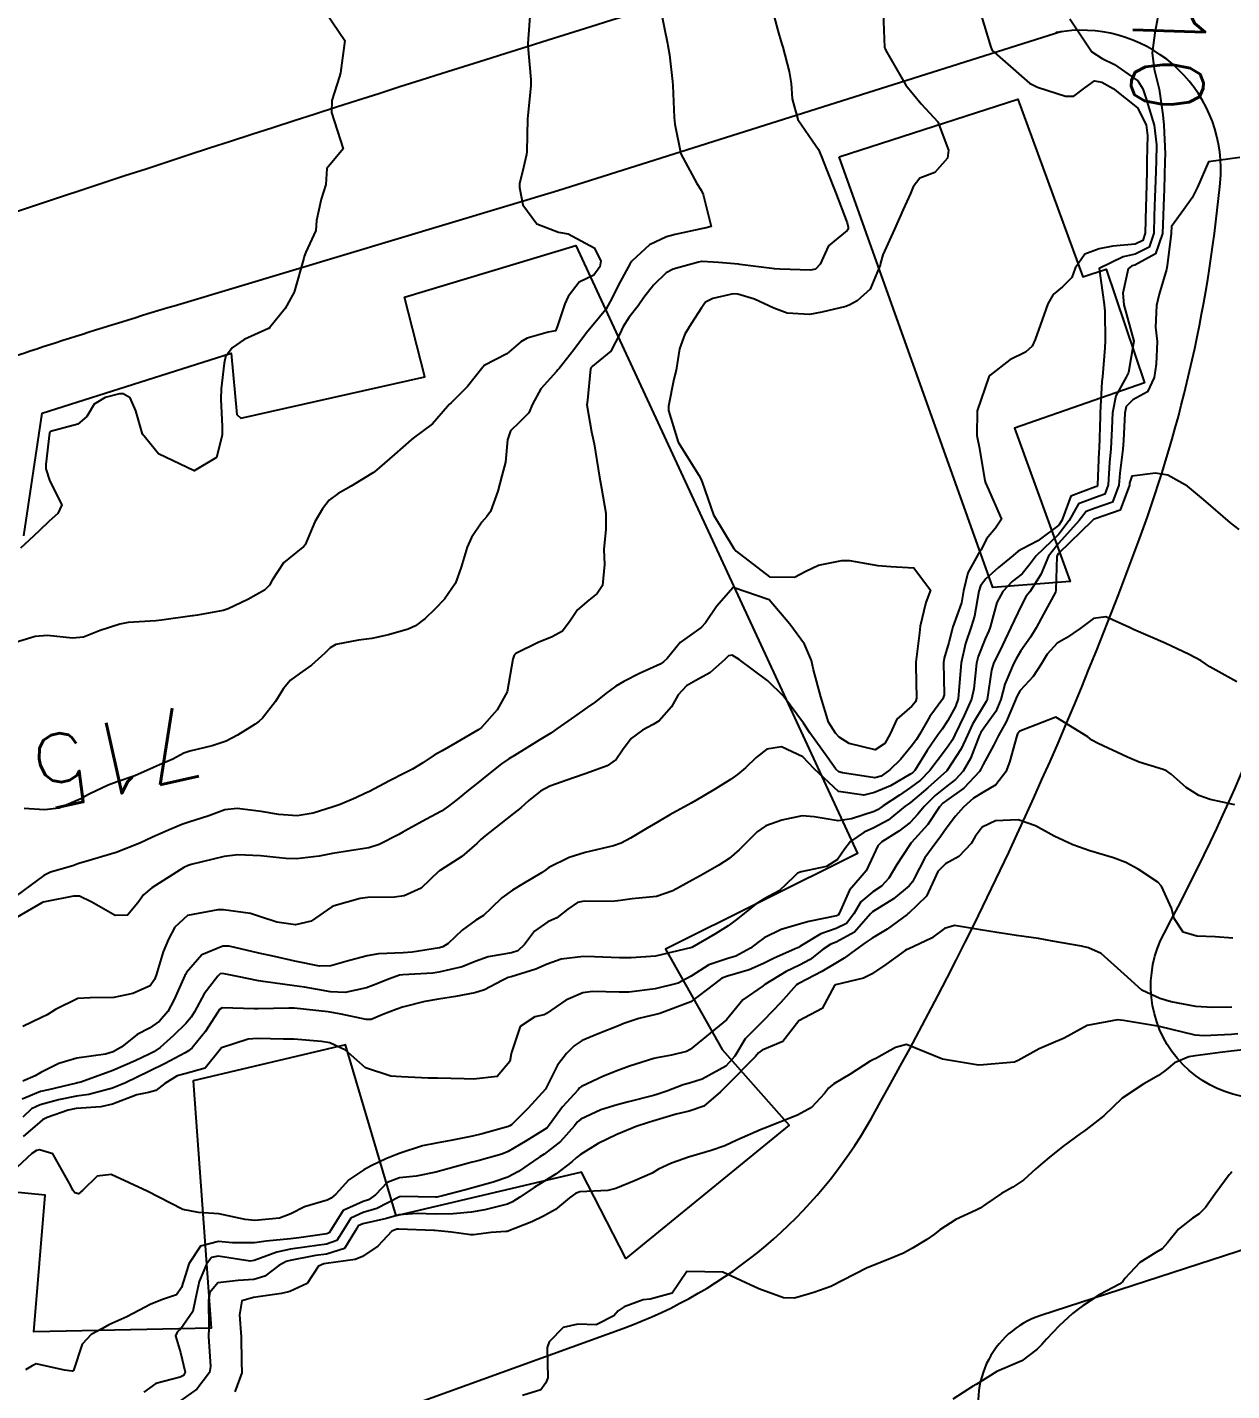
# Model space of a CAD drawing. Header units: metres. Extents: x 286371 to 293043, y 7462578 to 7466404.
# Drawn here: x 292250.1 to 292316.9, y 7462717 to 7462792.6 of the extents above; entities that cross this region are included whole.
import ezdxf
from ezdxf.enums import TextEntityAlignment as Align

# ---------------------------------------------------------------- set-up
doc = ezdxf.new("R2010")
doc.units = ezdxf.units.M
doc.header["$MEASUREMENT"] = 0
for name, color, linetype in [('Cotas', 45, 'Continuous'), ('Curvas de Nivel 1m', 11, 'Continuous'), ('Curvas de Nivel 5m', 15, 'Continuous'), ('Edificações', 30, 'Continuous'), ('Vias primárias', 230, 'Continuous')]:
    doc.layers.add(name, color=color, linetype=linetype)
doc.styles.add('Style-STANDARD', font='STANDARD.shx')

msp = doc.modelspace()

# ---------------------------------------------------------------- linework, layer by layer
at = {"layer": 'Curvas de Nivel 1m', "flags": 128}
for points, elevation in [([(292266.36, 7462793.906), (292267.734, 7462791.884), (292267.49, 7462790.105), (292267.441, 7462789.888), (292267.016, 7462788.562), (292266.995, 7462787.895), (292267.644, 7462785.884), (292266.739, 7462784.786), (292266.67, 7462783.899), (292266.422, 7462783.082), (292266.163, 7462781.906), (292266.129, 7462781.353), (292265.558, 7462780.145), (292265.477, 7462779.916), (292265.46, 7462779.824), (292264.922, 7462777.933), (292264.425, 7462777.026), (292263.555, 7462775.954), (292263.524, 7462775.923), (292263.493, 7462775.908), (292262.153, 7462775.305), (292261.477, 7462774.846), (292261.117, 7462774.342), (292261.04, 7462773.991), (292260.865, 7462772.571), (292260.844, 7462771.993), (292260.918, 7462770.485), (292260.923, 7462769.992), (292260.617, 7462768.765), (292259.374, 7462768.014), (292257.388, 7462768.962), (292256.507, 7462770.058), (292256.14, 7462771.347), (292255.823, 7462772.069), (292255.437, 7462772.288), (292255.228, 7462772.286), (292254.431, 7462772.089), (292253.818, 7462771.709), (292253.418, 7462771.023), (292252.923, 7462770.6), (292251.405, 7462770.196), (292251.37, 7462770.17), (292251.357, 7462770.135), (292251.15, 7462768.365), (292251.15, 7462768.138), (292251.364, 7462767.448), (292252.031, 7462766.124), (292251.809, 7462765.655), (292251.33, 7462765.225), (292250.777, 7462764.688), (292250.207, 7462764.151), (292249.733, 7462763.733)], 717), ([(292297.594, 7462793.427), (292297.661, 7462791.5), (292297.687, 7462791.425), (292297.733, 7462791.332), (292298.847, 7462789.407), (292299.689, 7462788.379), (292300.61, 7462787.38), (292301.211, 7462785.811), (292301.159, 7462785.372), (292300.451, 7462784.563), (292299.627, 7462784.245), (292299.253, 7462783.767), (292299.098, 7462783.402), (292298.699, 7462782.511), (292298.213, 7462781.422), (292297.563, 7462780), (292297.446, 7462779.546), (292297.424, 7462779.436), (292296.869, 7462778.103), (292296.151, 7462777.455), (292295.744, 7462777.227), (292295.509, 7462777.138), (292294.183, 7462776.812), (292293.508, 7462776.691), (292292.262, 7462776.761), (292291.514, 7462777.033), (292290.455, 7462777.54), (292289.528, 7462777.814), (292289.258, 7462777.828), (292288.131, 7462777.575), (292287.726, 7462777.377), (292287.516, 7462777.069), (292286.93, 7462776.166), (292286.576, 7462775.598), (292286.298, 7462774.786), (292286.101, 7462773.605), (292285.966, 7462773.095), (292285.674, 7462771.611), (292285.673, 7462771.357), (292286.22, 7462769.602), (292287.367, 7462767.771), (292287.48, 7462767.583), (292287.548, 7462767.395), (292288.182, 7462765.572), (292289.306, 7462763.706), (292289.432, 7462763.553), (292291.283, 7462762.138), (292292.664, 7462762.123), (292293.288, 7462762.453), (292293.993, 7462762.785), (292295.298, 7462763.051), (292295.715, 7462763.041), (292297.294, 7462762.767), (292298.004, 7462762.713), (292299.292, 7462762.628), (292300.212, 7462761.39), (292299.952, 7462760.705), (292299.636, 7462759.399), (292299.598, 7462759.04), (292299.392, 7462757.402), (292299.392, 7462757.221), (292299.438, 7462755.401), (292299.376, 7462755.207), (292299.178, 7462754.971), (292298.335, 7462754.248), (292297.982, 7462753.422), (292297.678, 7462752.895), (292297.141, 7462752.547), (292295.708, 7462752.894), (292295.151, 7462753.25), (292294.95, 7462753.468), (292294.56, 7462754.076), (292294.122, 7462755.48), (292293.713, 7462756.981), (292293.61, 7462757.489), (292293.228, 7462758.397), (292292.412, 7462759.507), (292291.264, 7462760.859), (292289.274, 7462761.554), (292288.339, 7462760.487), (292287.74, 7462759.577), (292287.499, 7462759.321), (292287.237, 7462759.143), (292286.334, 7462758.491), (292285.61, 7462757.608), (292285.409, 7462757.414), (292285.209, 7462757.298), (292284.065, 7462756.768), (292283.194, 7462756.325), (292282.767, 7462756.075), (292282.207, 7462755.659), (292281.637, 7462755.208), (292281.172, 7462754.883), (292280.458, 7462754.392), (292279.495, 7462753.699), (292279.15, 7462753.467), (292278.503, 7462753.076), (292277.131, 7462752.232), (292276.83, 7462752.048), (292276.416, 7462751.755), (292275.696, 7462751.185), (292275.108, 7462750.713), (292274.584, 7462750.3), (292273.954, 7462749.792), (292273.477, 7462749.41), (292273.084, 7462749.139), (292272.223, 7462748.671), (292271.067, 7462748.038), (292270.938, 7462747.964), (292270.726, 7462747.84), (292269.631, 7462747.28), (292269.053, 7462747.109), (292267.994, 7462746.936), (292267.047, 7462746.784), (292266.302, 7462746.649), (292265.043, 7462746.503), (292264.46, 7462746.516), (292263.045, 7462746.654), (292261.793, 7462746.721), (292261.044, 7462746.628), (292259.198, 7462746.173), (292259.036, 7462746.122), (292258.806, 7462746.018), (292257.017, 7462744.882), (292256.562, 7462744.5), (292256.242, 7462744.056), (292255.683, 7462743.375), (292254.993, 7462743.348), (292253.69, 7462744.094), (292253.009, 7462744.418), (292252.689, 7462744.429), (292251.176, 7462744.132), (292251.003, 7462744.095), (292250.929, 7462744.062), (292248.985, 7462742.926)], 713), ([(292291.524, 7462793.282), (292291.748, 7462792.443), (292291.954, 7462791.737), (292292.018, 7462791.519), (292292.377, 7462790.174), (292292.487, 7462789.513), (292292.544, 7462788.659), (292292.85, 7462787.507), (292293.657, 7462786.325), (292293.998, 7462785.836), (292294.146, 7462785.487), (292294.471, 7462784.642), (292294.95, 7462783.474), (292295.589, 7462781.773), (292295.651, 7462781.529), (292295.647, 7462781.464), (292295.632, 7462781.415), (292295.582, 7462781.35), (292294.551, 7462780.498), (292294.092, 7462779.486), (292293.831, 7462779.207), (292293.549, 7462779.149), (292291.859, 7462779.21), (292291.55, 7462779.23), (292289.635, 7462779.471), (292289.553, 7462779.48), (292288.444, 7462779.571), (292287.555, 7462779.631), (292287.509, 7462779.631), (292287.338, 7462779.588), (292285.946, 7462779.211), (292285.545, 7462778.993), (292284.841, 7462778.318), (292284.314, 7462777.633), (292283.991, 7462777.164), (292283.507, 7462776.537), (292283.154, 7462775.995), (292282.992, 7462775.652), (292282.483, 7462774.655), (292281.466, 7462773.824), (292281.387, 7462773.754), (292281.352, 7462773.676), (292281.18, 7462771.936), (292281.153, 7462771.679), (292281.404, 7462770.18), (292281.52, 7462769.673), (292281.553, 7462769.51), (292281.845, 7462767.667), (292281.963, 7462767.057), (292282.206, 7462765.661), (292282.208, 7462764.774), (292282.095, 7462763.663), (292282.124, 7462762.83), (292282.028, 7462761.663), (292281.717, 7462761.218), (292281.261, 7462760.837), (292280.625, 7462760.312), (292280.23, 7462759.69), (292279.804, 7462759.127), (292279.231, 7462758.81), (292278.451, 7462758.491), (292277.216, 7462757.884), (292277.097, 7462757.737), (292277.048, 7462757.574), (292276.726, 7462755.751), (292276.171, 7462754.757), (292275.309, 7462753.772), (292275.22, 7462753.706), (292275.152, 7462753.667), (292273.964, 7462752.97), (292273.134, 7462752.49), (292272.69, 7462752.251), (292272.055, 7462751.82), (292271.486, 7462751.462), (292271.116, 7462751.283), (292270.163, 7462750.794), (292269.1, 7462750.237), (292268.846, 7462750.12), (292268.339, 7462749.876), (292267.464, 7462749.513), (292267.086, 7462749.38), (292265.969, 7462749.023), (292265.078, 7462748.885), (292264.071, 7462748.948), (292263.081, 7462749.117), (292261.764, 7462749.294), (292261.082, 7462749.213), (292260.188, 7462748.887), (292259.072, 7462748.534), (292258.689, 7462748.401), (292257.824, 7462748.033), (292257.059, 7462747.689), (292256.367, 7462747.368), (292255.045, 7462746.837), (292253.237, 7462746.301), (292253.036, 7462746.248), (292252.929, 7462746.212), (292252.647, 7462746.11), (292251.408, 7462745.749), (292251.026, 7462745.565), (292249.136, 7462744.172)], 714), ([(292278.001, 7462793.49), (292277.875, 7462791.732), (292277.876, 7462791.588), (292278.035, 7462789.729), (292278.047, 7462789.381), (292277.883, 7462787.731), (292277.865, 7462787.537), (292277.831, 7462785.732), (292277.812, 7462785.562), (292277.631, 7462784.837), (292277.414, 7462783.941), (292277.407, 7462783.738), (292277.6, 7462782.78), (292278.385, 7462781.722), (292279.577, 7462781.265), (292280.112, 7462781.161), (292281.565, 7462780.397), (292281.92, 7462779.669), (292281.878, 7462779.341), (292281.542, 7462778.872), (292280.73, 7462778.493), (292280.121, 7462777.695), (292279.928, 7462777.288), (292279.499, 7462776.013), (292279.415, 7462775.786), (292279.005, 7462775.712), (292277.838, 7462775.38), (292277.486, 7462775.169), (292276.705, 7462774.516), (292275.465, 7462773.86), (292275.418, 7462773.812), (292275.384, 7462773.766), (292274.525, 7462772.701), (292273.618, 7462771.792), (292273.523, 7462771.703), (292273.431, 7462771.594), (292272.596, 7462770.628), (292271.514, 7462769.823), (292271.403, 7462769.739), (292270.479, 7462768.931), (292269.376, 7462767.962), (292269.318, 7462767.922), (292269.235, 7462767.867), (292268.081, 7462767.166), (292267.357, 7462766.768), (292266.868, 7462766.385), (292266.49, 7462765.907), (292266.063, 7462765.183), (292265.529, 7462763.921), (292265.441, 7462763.793), (292265.311, 7462763.702), (292264.332, 7462762.906), (292263.695, 7462761.948), (292263.546, 7462761.683), (292263.273, 7462761.405), (292262.355, 7462760.875), (292261.26, 7462760.354), (292260.982, 7462760.265), (292259.55, 7462760.01), (292259.294, 7462759.973), (292259.253, 7462759.967), (292257.561, 7462759.728), (292257.249, 7462759.699), (292255.711, 7462759.603), (292255.246, 7462759.513), (292254.168, 7462759.163), (292253.234, 7462758.796), (292252.618, 7462758.729), (292251.235, 7462758.884), (292250.546, 7462758.833), (292249.228, 7462758.413)], 716), ([(292302.993, 7462793.346), (292303.55, 7462791.524), (292303.635, 7462791.336), (292303.733, 7462791.242), (292304.212, 7462790.841), (292305.707, 7462789.53), (292306.136, 7462789.298), (292307.697, 7462788.795), (292308.157, 7462788.808), (292308.776, 7462789.258), (292309.309, 7462789.651), (292309.709, 7462789.575), (292310.346, 7462789.235), (292311.688, 7462788.147), (292312.173, 7462787.207), (292312.252, 7462786.616), (292312.215, 7462785.206), (292312.203, 7462784.628), (292312.162, 7462783.206), (292312.146, 7462782.655), (292312.122, 7462781.206), (292311.989, 7462780.787), (292311.565, 7462780.597), (292310.318, 7462780.478), (292309.56, 7462780.333), (292308.773, 7462780.039), (292308.225, 7462779.264), (292308.053, 7462778.75), (292307.528, 7462778.225), (292307.006, 7462777.798), (292306.722, 7462777.286), (292306.403, 7462776.388), (292306.014, 7462775.296), (292305.852, 7462774.925), (292305.474, 7462774.606), (292304.603, 7462774.181), (292303.526, 7462773.333), (292303.452, 7462773.231), (292302.79, 7462771.354), (292302.783, 7462769.975), (292302.901, 7462769.352), (292303.225, 7462767.488), (292303.267, 7462767.346), (292303.361, 7462767.157), (292304.149, 7462765.332), (292303.82, 7462764.844), (292303.318, 7462764.247), (292303.019, 7462763.638), (292302.844, 7462763.351), (292302.281, 7462762.367), (292302.046, 7462761.363), (292301.925, 7462760.704), (292301.455, 7462759.371), (292301.405, 7462759.209), (292301.231, 7462758.486), (292300.973, 7462757.623), (292300.939, 7462757.379), (292300.971, 7462755.594), (292300.885, 7462755.379), (292300.171, 7462754.388), (292299.591, 7462753.398), (292299.432, 7462753.118), (292299.144, 7462752.719), (292298.538, 7462752.009), (292297.949, 7462751.422), (292297.468, 7462751.08), (292297.117, 7462750.993), (292295.323, 7462751.259), (292295.122, 7462751.321), (292294.968, 7462751.467), (292294.508, 7462752.099), (292293.526, 7462753.489), (292293.162, 7462754.012), (292292.061, 7462755.511), (292291.197, 7462756.362), (292289.602, 7462757.549), (292289.218, 7462757.798), (292289.013, 7462757.762), (292288.803, 7462757.561), (292287.965, 7462756.811), (292287.196, 7462756.392), (292286.684, 7462756.099), (292286.216, 7462755.599), (292285.845, 7462754.933), (292285.162, 7462754.153), (292284.834, 7462753.944), (292284.24, 7462753.628), (292283.613, 7462753.172), (292283.137, 7462752.521), (292282.776, 7462752.003), (292282.278, 7462751.657), (292281.117, 7462751.224), (292280.417, 7462750.992), (292279.106, 7462750.516), (292278.578, 7462750.247), (292277.931, 7462749.732), (292277.494, 7462749.332), (292277.083, 7462749), (292276.373, 7462748.457), (292275.507, 7462747.768), (292275.272, 7462747.56), (292275.058, 7462747.35), (292274.211, 7462746.623), (292273.035, 7462745.868), (292272.995, 7462745.845), (292272.947, 7462745.806), (292271.967, 7462744.873), (292271.013, 7462744.436), (292270.49, 7462744.364), (292269.011, 7462744.352), (292268.58, 7462744.302), (292267.136, 7462743.892), (292267.04, 7462743.857), (292267.003, 7462743.827), (292265.867, 7462743.035), (292264.988, 7462742.828), (292263.949, 7462742.981), (292262.994, 7462743.302), (292262.489, 7462743.455), (292260.999, 7462743.661), (292260.68, 7462743.67), (292258.994, 7462743.343), (292258.305, 7462742.704), (292257.946, 7462742.03), (292257.659, 7462741.339), (292257.256, 7462740.04), (292257.173, 7462739.808), (292256.935, 7462739.446), (292255.964, 7462739.023), (292254.925, 7462738.807), (292253.603, 7462738.779), (292252.924, 7462738.747), (292251.685, 7462738.133), (292251.215, 7462737.834), (292250.907, 7462737.685), (292249.864, 7462737.196)], 712), ([(292307.943, 7462793.09), (292309.164, 7462791.253), (292309.729, 7462790.901), (292310.406, 7462790.552), (292311.711, 7462789.651), (292311.984, 7462789.21), (292312.133, 7462788.77), (292312.615, 7462787.2), (292312.743, 7462786.107), (292312.718, 7462785.198), (292312.687, 7462784.13), (292312.656, 7462783.199), (292312.622, 7462782.166), (292312.596, 7462781.199), (292312.345, 7462780.42), (292311.556, 7462780.031), (292310.889, 7462779.89), (292309.564, 7462779.244), (292309.845, 7462777.239), (292309.888, 7462776.859), (292309.896, 7462775.238), (292309.88, 7462774.837), (292309.748, 7462773.24), (292309.72, 7462772.97), (292309.623, 7462771.241), (292309.618, 7462771.044), (292309.558, 7462769.242), (292309.55, 7462769.084), (292309.48, 7462767.243), (292309.45, 7462767.156), (292309.362, 7462767.124), (292307.999, 7462766.62), (292307.498, 7462765.272), (292307.33, 7462765.007), (292306.159, 7462764.14), (292305.31, 7462763.695), (292305.066, 7462763.56), (292304.797, 7462763.322), (292303.979, 7462762.649), (292303.284, 7462762.034), (292302.987, 7462761.64), (292302.899, 7462761.35), (292302.657, 7462759.949), (292302.472, 7462759.356), (292302.153, 7462758.438), (292301.915, 7462757.364), (292301.855, 7462756.714), (292301.739, 7462755.366), (292301.6, 7462754.946), (292301.166, 7462754.168), (292300.851, 7462753.687), (292300.634, 7462753.382), (292300.029, 7462752.503), (292299.341, 7462751.401), (292299.239, 7462751.286), (292299.121, 7462751.2), (292297.985, 7462750.547), (292297.105, 7462750.168), (292296.513, 7462750.033), (292295.105, 7462750.224), (292293.764, 7462751.485), (292293.134, 7462752.146), (292291.94, 7462752.714), (292291.14, 7462752.583), (292290.549, 7462752.117), (292289.955, 7462751.542), (292289.503, 7462751.164), (292289.114, 7462750.899), (292288.289, 7462750.384), (292287.095, 7462749.68), (292287.037, 7462749.643), (292286.935, 7462749.587), (292285.76, 7462748.928), (292285.078, 7462748.533), (292284.501, 7462748.195), (292283.577, 7462747.637), (292283.06, 7462747.363), (292282.626, 7462747.222), (292281.052, 7462746.852), (292280.177, 7462746.568), (292279.039, 7462746.02), (292278.867, 7462745.886), (292278.635, 7462745.72), (292277.632, 7462745.129), (292277.019, 7462744.757), (292276.429, 7462744.337), (292275.845, 7462743.762), (292275.415, 7462743.351), (292274.994, 7462743.088), (292274.239, 7462742.531), (292273.466, 7462741.797), (292273.158, 7462741.615), (292272.97, 7462741.559), (292271.471, 7462741.323), (292270.966, 7462741.288), (292269.599, 7462741.22), (292268.963, 7462741.114), (292267.979, 7462740.859), (292266.954, 7462740.561), (292266.323, 7462740.535), (292264.957, 7462740.811), (292263.835, 7462741.068), (292262.964, 7462741.257), (292261.306, 7462741.642), (292260.969, 7462741.649), (292259.804, 7462741.16), (292258.947, 7462740.186), (292258.885, 7462740.075), (292258.859, 7462740.016), (292258.263, 7462738.685), (292257.904, 7462738.03), (292257.452, 7462737.49), (292256.9, 7462737.107), (292256.202, 7462736.747), (292255.356, 7462736.067), (292254.88, 7462735.791), (292254.462, 7462735.667), (292252.874, 7462735.427), (292251.859, 7462735.139), (292250.861, 7462734.64), (292250.548, 7462734.46), (292249.869, 7462734.159)], 711), ([(292317.372, 7462785.395), (292315.634, 7462785.154), (292315.019, 7462783.758), (292314.721, 7462783.168), (292314.256, 7462782.513), (292313.58, 7462781.569), (292313.553, 7462781.206), (292313.552, 7462781.185), (292313.345, 7462779.389), (292313.302, 7462779.188), (292312.897, 7462777.821), (292312.751, 7462777.196), (292312.696, 7462775.996), (292312.772, 7462775.195), (292312.727, 7462773.934), (292312.619, 7462773.197), (292312.246, 7462772.398), (292311.435, 7462771.956), (292311.062, 7462771.588), (292310.982, 7462771.221), (292310.919, 7462769.704), (292310.876, 7462769.222), (292310.707, 7462767.891), (292310.657, 7462767.225), (292310.304, 7462766.276), (292309.345, 7462765.946), (292308.837, 7462765.757), (292308.453, 7462765.258), (292307.315, 7462763.987), (292306.759, 7462763.293), (292306.328, 7462762.26), (292305.716, 7462761.308), (292305.523, 7462761.058), (292305.263, 7462760.574), (292304.848, 7462759.722), (292304.673, 7462759.323), (292304.207, 7462758.352), (292303.703, 7462757.337), (292303.588, 7462756.959), (292303.345, 7462755.342), (292303.302, 7462755.223), (292303.179, 7462755.032), (292302.547, 7462753.97), (292302.256, 7462753.358), (292301.906, 7462752.6), (292301.124, 7462751.374), (292300.061, 7462750.439), (292299.097, 7462749.623), (292298.971, 7462749.531), (292298.804, 7462749.409), (292297.858, 7462748.648), (292297.076, 7462748.22), (292296.533, 7462747.982), (292295.77, 7462747.454), (292295.461, 7462747.055), (292295.049, 7462746.451), (292294.443, 7462746.074), (292293.038, 7462745.766), (292292.84, 7462745.695), (292292.623, 7462745.501), (292291.822, 7462744.712), (292291.016, 7462744.289), (292290.543, 7462744), (292289.971, 7462743.54), (292289.43, 7462743.113), (292288.992, 7462742.782), (292288.241, 7462742.31), (292286.974, 7462741.584), (292284.966, 7462741.102), (292283.605, 7462741.004), (292282.964, 7462741.011), (292281.578, 7462741.062), (292280.965, 7462741.068), (292279.735, 7462740.93), (292278.958, 7462740.657), (292278.314, 7462740.364), (292276.947, 7462739.951), (292276.785, 7462739.909), (292276.456, 7462739.752), (292275.478, 7462739.224), (292274.933, 7462739.067), (292273.861, 7462738.859), (292272.928, 7462738.701), (292272.166, 7462738.575), (292270.92, 7462738.256), (292270.608, 7462738.15), (292269.84, 7462737.851), (292269.184, 7462737.586), (292268.91, 7462737.581), (292267.518, 7462737.885), (292266.916, 7462737.995), (292266.8, 7462738.012), (292264.918, 7462738.205), (292264.63, 7462738.217), (292262.917, 7462738.171), (292262.696, 7462738.179), (292260.918, 7462738.228), (292260.771, 7462738.132), (292260.683, 7462737.988), (292259.991, 7462736.905), (292259.254, 7462736.009), (292259.058, 7462735.835), (292258.88, 7462735.735), (292257.761, 7462735.141), (292256.864, 7462734.692), (292255.571, 7462734.07), (292254.849, 7462733.771), (292253.524, 7462733.424), (292252.842, 7462733.32), (292251.852, 7462733.116), (292250.834, 7462732.839), (292250.355, 7462732.627), (292249.863, 7462732.159)], 709), ([(292317.329, 7462764.765), (292316.856, 7462765.132), (292315.353, 7462766.427), (292314.455, 7462767.168), (292313.373, 7462767.784), (292312.685, 7462767.884), (292311.372, 7462767.722), (292311.255, 7462767.327), (292311.248, 7462767.216), (292310.731, 7462765.835), (292309.336, 7462765.356), (292309.255, 7462765.326), (292309.175, 7462765.247), (292307.306, 7462763.433), (292307.215, 7462763.286), (292307.165, 7462761.396), (292307.146, 7462761.286), (292306.483, 7462760.069), (292306.066, 7462759.302), (292305.748, 7462758.795), (292305.225, 7462758.037), (292304.953, 7462757.583), (292304.815, 7462757.32), (292304.335, 7462756.189), (292304.103, 7462755.331), (292303.833, 7462754.676), (292303.16, 7462753.739), (292303.003, 7462753.5), (292302.934, 7462753.348), (292302.429, 7462752.06), (292302.025, 7462751.361), (292301.589, 7462750.895), (292301.111, 7462750.518), (292300.476, 7462750.011), (292299.858, 7462749.393), (292299.512, 7462748.972), (292299.081, 7462748.509), (292298.458, 7462748.028), (292297.504, 7462747.428), (292297.283, 7462747.208), (292297.053, 7462746.703), (292296.648, 7462745.832), (292296.317, 7462745.445), (292295.72, 7462744.754), (292295.146, 7462743.462), (292295.085, 7462743.37), (292294.992, 7462743.328), (292293.462, 7462743.02), (292292.992, 7462742.897), (292291.92, 7462742.576), (292290.976, 7462742.115), (292290.64, 7462741.86), (292290.223, 7462741.536), (292289.419, 7462741.094), (292288.962, 7462740.957), (292287.918, 7462740.606), (292286.942, 7462739.994), (292286.207, 7462739.599), (292284.937, 7462739.281), (292283.475, 7462739.104), (292282.936, 7462739.093), (292281.473, 7462739.139), (292280.935, 7462739.068), (292279.982, 7462738.645), (292278.917, 7462737.909), (292278.785, 7462737.847), (292278.266, 7462737.724), (292277.445, 7462737.198), (292276.967, 7462735.743), (292276.956, 7462735.67), (292276.874, 7462735.248), (292276.186, 7462734.425), (292274.862, 7462734.274), (292274.348, 7462734.296), (292272.862, 7462734.326), (292272.341, 7462734.333), (292270.863, 7462734.407), (292270.272, 7462734.434), (292268.869, 7462734.892), (292267.771, 7462735.881), (292266.89, 7462736.278), (292266.426, 7462736.366), (292264.892, 7462736.484), (292264.328, 7462736.498), (292262.893, 7462736.527), (292262.372, 7462736.482), (292260.884, 7462736.003), (292259.976, 7462734.889), (292258.862, 7462734.574), (292258.432, 7462734.45), (292257.743, 7462734.031), (292257.249, 7462733.638), (292256.846, 7462733.537), (292256.192, 7462733.405), (292254.836, 7462732.888), (292254.193, 7462732.734), (292252.832, 7462732.638), (292252.392, 7462732.56), (292251.216, 7462732.139), (292250.957, 7462732.008), (292250.82, 7462731.879), (292249.884, 7462731.082)], 708), ([(292317.198, 7462756.31), (292315.706, 7462757.147), (292315.219, 7462757.481), (292314.553, 7462757.835), (292313.233, 7462758.459), (292311.473, 7462759.211), (292311.246, 7462759.325), (292309.941, 7462759.927), (292309.253, 7462759.82), (292308.507, 7462759.265), (292307.755, 7462758.758), (292307.232, 7462758.457), (292306.675, 7462757.84), (292306.353, 7462757.297), (292305.907, 7462756.601), (292305.192, 7462755.831), (292304.998, 7462755.507), (292304.929, 7462755.318), (292304.399, 7462754.092), (292303.985, 7462753.332), (292303.696, 7462752.786), (292303.13, 7462751.736), (292303.003, 7462751.47), (292302.934, 7462751.347), (292302.058, 7462750.412), (292301.099, 7462749.736), (292300.891, 7462749.584), (292300.717, 7462749.38), (292300.07, 7462748.394), (292299.151, 7462747.403), (292299.112, 7462747.355), (292299.062, 7462747.277), (292298.316, 7462746.138), (292297.894, 7462745.421), (292297.484, 7462744.969), (292297.019, 7462744.662), (292296.35, 7462744.102), (292295.962, 7462743.45), (292295.543, 7462742.899), (292294.982, 7462742.629), (292294.125, 7462742.333), (292292.967, 7462741.623), (292292.888, 7462741.573), (292292.712, 7462741.498), (292291.498, 7462740.974), (292290.952, 7462740.694), (292290.158, 7462740.328), (292288.943, 7462739.983), (292288.634, 7462739.866), (292288.238, 7462739.565), (292286.919, 7462738.57), (292285.196, 7462737.906), (292284.908, 7462737.845), (292284.728, 7462737.807), (292284.033, 7462737.638), (292283.206, 7462737.352), (292282.906, 7462737.235), (292281.773, 7462736.794), (292280.889, 7462736.408), (292280.455, 7462736.119), (292280.016, 7462735.697), (292279.525, 7462735.051), (292278.86, 7462733.714), (292277.89, 7462732.666), (292276.973, 7462731.742), (292276.881, 7462731.676), (292276.813, 7462731.642), (292275.34, 7462731.232), (292274.804, 7462731.114), (292273.697, 7462730.895), (292272.798, 7462730.727), (292272.043, 7462730.572), (292270.791, 7462730.165), (292270.561, 7462730.065), (292270.01, 7462729.846), (292269.189, 7462729.455), (292268.781, 7462729.236), (292267.957, 7462728.69), (292267.232, 7462727.887), (292266.967, 7462727.675), (292266.749, 7462727.551), (292265.483, 7462727.18), (292264.741, 7462726.797), (292264.111, 7462726.56), (292262.734, 7462726.437), (292262.203, 7462726.494), (292260.746, 7462726.794), (292259.612, 7462726.872), (292258.749, 7462727.041), (292256.764, 7462728.054), (292254.777, 7462728.978), (292253.985, 7462728.887), (292253.2, 7462728.108), (292252.963, 7462727.91), (292252.762, 7462727.964), (292252.639, 7462728.116), (292252.54, 7462728.346), (292251.529, 7462730.133), (292250.797, 7462730.358), (292250.628, 7462730.316), (292250.361, 7462730.151), (292249.549, 7462729.396)], 707), ([(292317.09, 7462749.489), (292315.723, 7462749.781), (292315.097, 7462750.004), (292314.383, 7462750.448), (292313.555, 7462751.186), (292313.306, 7462751.38), (292313.118, 7462751.458), (292311.775, 7462751.863), (292311.132, 7462752.135), (292309.5, 7462752.896), (292309.15, 7462753.075), (292308.929, 7462753.258), (292307.17, 7462754.35), (292306.406, 7462754.055), (292305.158, 7462753.582), (292305.039, 7462753.433), (292304.993, 7462753.317), (292304.591, 7462751.864), (292304.385, 7462751.326), (292303.837, 7462750.606), (292303.107, 7462750.182), (292302.602, 7462749.852), (292302.039, 7462749.36), (292301.59, 7462748.861), (292301.07, 7462748.177), (292300.739, 7462747.701), (292300.497, 7462747.383), (292299.894, 7462746.545), (292299.313, 7462745.4), (292299.207, 7462745.216), (292299.018, 7462744.994), (292298.163, 7462744.266), (292296.996, 7462743.557), (292296.93, 7462743.501), (292296.882, 7462743.436), (292295.997, 7462742.431), (292294.97, 7462741.871), (292294.682, 7462741.757), (292294.264, 7462741.475), (292293.535, 7462740.907), (292292.951, 7462740.596), (292292.206, 7462740.245), (292291.018, 7462739.523), (292290.972, 7462739.486), (292290.933, 7462739.455), (292289.799, 7462738.663), (292288.904, 7462737.554), (292286.879, 7462735.908), (292286.673, 7462735.801), (292285.839, 7462735.61), (292285.037, 7462735.457), (292284.871, 7462735.419), (292283.517, 7462734.992), (292282.861, 7462734.757), (292282.083, 7462734.438), (292280.847, 7462733.866), (292280.75, 7462733.782), (292280.666, 7462733.687), (292279.792, 7462732.737), (292279.061, 7462731.711), (292278.948, 7462731.577), (292278.81, 7462731.471), (292277.723, 7462730.808), (292276.792, 7462730.252), (292276.434, 7462730.106), (292275.185, 7462729.768), (292274.874, 7462729.682), (292274.782, 7462729.659), (292273.32, 7462729.253), (292272.774, 7462729.108), (292271.692, 7462728.899), (292270.769, 7462728.799), (292270.075, 7462728.537), (292269.421, 7462727.854), (292269.032, 7462727.578), (292268.748, 7462727.492), (292267.637, 7462726.985), (292266.958, 7462725.891), (292266.867, 7462725.747), (292266.721, 7462725.693), (292265.171, 7462725.464), (292264.716, 7462725.413), (292263.374, 7462725.284), (292262.713, 7462725.193), (292261.495, 7462725.197), (292260.72, 7462725.262), (292259.715, 7462725.008), (292259.082, 7462724.019), (292258.992, 7462723.718), (292258.674, 7462722.716), (292258.397, 7462722.301), (292257.613, 7462722.04), (292256.932, 7462721.778), (292256.658, 7462721.631), (292255.636, 7462721.088), (292254.645, 7462720.643), (292254.284, 7462720.447), (292253.667, 7462720.099), (292253.154, 7462719.578), (292252.672, 7462718.113), (292252.641, 7462718.076), (292252.603, 7462718.071), (292252.177, 7462718.121), (292250.611, 7462718.473), (292250.389, 7462718.367), (292250.013, 7462718.153)], 706), ([(292316.921, 7462738.273), (292315.824, 7462738.247), (292314.921, 7462738.299), (292313.553, 7462738.556), (292312.927, 7462738.75), (292311.924, 7462739.21), (292310.947, 7462740.101), (292309.671, 7462741.244), (292308.969, 7462741.557), (292308.588, 7462741.642), (292306.974, 7462741.932), (292306.191, 7462742.081), (292304.978, 7462742.25), (292303.9, 7462742.411), (292302.982, 7462742.551), (292301.547, 7462742.804), (292300.983, 7462742.623), (292300.261, 7462742.099), (292298.965, 7462741.486), (292298.905, 7462741.465), (292298.8, 7462741.407), (292297.74, 7462740.635), (292296.944, 7462740.094), (292296.5, 7462739.882), (292294.935, 7462739.496), (292294.912, 7462739.487), (292294.889, 7462739.465), (292294.194, 7462738.196), (292292.904, 7462737.512), (292292.025, 7462736.369), (292290.879, 7462735.878), (292290.673, 7462735.731), (292290.51, 7462735.53), (292288.848, 7462733.851), (292288.561, 7462733.569), (292287.641, 7462732.774), (292286.827, 7462732.49), (292286.108, 7462732.322), (292284.819, 7462731.944), (292284.572, 7462731.874), (292283.878, 7462731.638), (292283.126, 7462731.333), (292282.807, 7462731.197), (292281.774, 7462730.696), (292280.79, 7462730.094), (292280.565, 7462729.911), (292280.319, 7462729.691), (292279.456, 7462729.022), (292278.767, 7462728.587), (292278.223, 7462728.262), (292277.432, 7462727.734), (292277.027, 7462727.463), (292276.748, 7462727.339), (292275.485, 7462727.021), (292274.741, 7462726.902), (292273.731, 7462726.797), (292272.739, 7462726.788), (292271.731, 7462726.827), (292270.738, 7462726.736), (292270.031, 7462726.548), (292268.73, 7462726.248), (292268.466, 7462726.13), (292268.313, 7462725.871), (292267.708, 7462724.88), (292266.704, 7462724.569), (292266.109, 7462724.497), (292264.698, 7462724.21), (292264.472, 7462724.153), (292264.077, 7462723.934), (292263.291, 7462723.339), (292262.682, 7462723.152), (292261.81, 7462723.101), (292260.679, 7462722.97), (292260.234, 7462722.438), (292260.158, 7462722.002), (292260.186, 7462720.456), (292260.173, 7462720.001), (292260.281, 7462718.328), (292260.217, 7462718), (292259.524, 7462717.077), (292258.58, 7462716.413)], 704), ([(292317.248, 7462736.78), (292316.898, 7462736.754), (292315.371, 7462736.683), (292314.897, 7462736.714), (292312.904, 7462737.194), (292310.909, 7462737.529), (292310.581, 7462737.557), (292308.904, 7462737.254), (292307.615, 7462736.551), (292306.888, 7462736.223), (292306.229, 7462735.949), (292305.065, 7462735.312), (292304.943, 7462735.244), (292304.873, 7462735.221), (292303.152, 7462735.058), (292302.87, 7462735.053), (292300.874, 7462735.374), (292298.886, 7462736.198), (292298.268, 7462736.029), (292297.207, 7462735.429), (292296.977, 7462735.328), (292296.872, 7462735.268), (292295.758, 7462734.554), (292294.852, 7462734.014), (292294.55, 7462733.768), (292294.335, 7462733.472), (292293.616, 7462732.699), (292292.826, 7462732.265), (292290.966, 7462731.531), (292290.813, 7462731.47), (292289.467, 7462730.892), (292288.799, 7462730.577), (292288.054, 7462730.317), (292286.789, 7462729.944), (292286.532, 7462729.854), (292285.853, 7462729.608), (292285.128, 7462729.27), (292284.776, 7462729.056), (292283.785, 7462728.623), (292282.762, 7462728.2), (292282.323, 7462728.099), (292280.759, 7462728.012), (292280.516, 7462727.929), (292280.194, 7462727.693), (292279.413, 7462727.035), (292278.738, 7462726.668), (292278.097, 7462726.36), (292276.725, 7462725.822), (292276.659, 7462725.812), (292275.853, 7462725.758), (292274.862, 7462725.632), (292274.722, 7462725.629), (292273.64, 7462725.791), (292272.725, 7462725.87), (292272.656, 7462725.874), (292270.726, 7462725.954), (292270.62, 7462725.942), (292270.337, 7462725.84), (292269.557, 7462725.006), (292268.702, 7462724.427), (292268.3, 7462724.271), (292266.696, 7462724.041), (292266.568, 7462724.024), (292266.267, 7462723.901), (292265.647, 7462722.943), (292264.673, 7462722.492), (292264.214, 7462722.389), (292262.667, 7462722.158), (292262.019, 7462721.967), (292261.887, 7462721.204), (292261.972, 7462719.974), (292262.002, 7462718.585), (292262.011, 7462717.973), (292261.632, 7462716.935)], 703), ([(292318.044, 7462735.96), (292316.884, 7462735.83), (292316.271, 7462735.756), (292314.88, 7462735.567), (292314.532, 7462735.517), (292313.743, 7462735.181), (292313.276, 7462734.78), (292312.863, 7462734.472), (292312.047, 7462734.015), (292310.844, 7462733.224), (292309.832, 7462732.236), (292308.817, 7462731.453), (292308.699, 7462731.373), (292308.521, 7462731.259), (292307.543, 7462730.533), (292306.794, 7462729.928), (292306.442, 7462729.637), (292306.056, 7462729.295), (292305.388, 7462728.692), (292304.768, 7462728.273), (292304.156, 7462727.93), (292303.278, 7462727.337), (292302.972, 7462727.12), (292302.749, 7462726.997), (292301.609, 7462726.493), (292300.732, 7462725.921), (292300.427, 7462725.681), (292300.004, 7462725.385), (292299.217, 7462724.897), (292298.712, 7462724.619), (292297.861, 7462724.263), (292296.7, 7462723.809), (292296.007, 7462723.448), (292294.684, 7462722.776), (292293.735, 7462722.431), (292292.673, 7462722.119), (292292.053, 7462722.134), (292290.681, 7462722.635), (292288.694, 7462723.564), (292286.694, 7462723.594), (292285.878, 7462722.405), (292284.671, 7462722.063), (292284.275, 7462722.026), (292283.216, 7462721.646), (292282.893, 7462721.419), (292282.656, 7462721.138), (292281.669, 7462720.649), (292280.649, 7462720.68), (292279.839, 7462720.503), (292279.064, 7462719.708), (292278.959, 7462719.38), (292278.984, 7462717.709), (292278.878, 7462717.432), (292278.594, 7462717.031), (292277.589, 7462716.729)], 702), ([(292316.925, 7462729.132), (292316.861, 7462729.055), (292316.781, 7462728.958), (292315.995, 7462727.916), (292315.462, 7462727.154), (292315.11, 7462726.797), (292314.745, 7462726.56), (292313.958, 7462725.953), (292313.353, 7462725.185), (292313.057, 7462724.852), (292312.716, 7462724.648), (292311.822, 7462724.093), (292310.993, 7462723.22), (292310.871, 7462723.043), (292310.689, 7462722.905), (292309.599, 7462722.322), (292308.671, 7462721.722), (292308.406, 7462721.52), (292308.084, 7462721.263), (292307.349, 7462720.579), (292306.642, 7462719.839), (292306.376, 7462719.55), (292306.124, 7462719.292), (292305.275, 7462718.654), (292304.62, 7462718.364), (292303.889, 7462718.052), (292302.747, 7462717.342), (292302.656, 7462717.29), (292302.603, 7462717.262), (292301.44, 7462716.513)], 701)]:
    msp.add_lwpolyline(points, dxfattribs=dict(at, elevation=elevation))
at = {"layer": 'Curvas de Nivel 5m', "flags": 128}
for points, elevation in [([(292312.819, 7462793.199), (292312.644, 7462792.308), (292312.495, 7462791.203), (292312.62, 7462790.301), (292312.892, 7462789.197), (292313.094, 7462787.775), (292313.154, 7462787.192), (292313.231, 7462785.602), (292313.215, 7462785.191), (292313.167, 7462783.635), (292313.15, 7462783.191), (292313.087, 7462781.686), (292313.071, 7462781.192), (292312.698, 7462780.056), (292311.547, 7462779.427), (292311.381, 7462779.383), (292311.165, 7462779.22), (292310.868, 7462777.88), (292310.934, 7462777.223), (292311.484, 7462775.214), (292311.195, 7462773.482), (292311.067, 7462773.22), (292310.482, 7462772.185), (292310.297, 7462771.231), (292310.27, 7462770.373), (292310.203, 7462769.232), (292310.141, 7462768.475), (292310.069, 7462767.234), (292309.878, 7462766.715), (292309.353, 7462766.535), (292308.417, 7462766.189), (292307.898, 7462765.266), (292307.323, 7462764.511), (292306.066, 7462763.303), (292305.743, 7462762.862), (292305.289, 7462762.311), (292304.733, 7462761.871), (292304.213, 7462761.33), (292303.892, 7462760.707), (292303.512, 7462759.34), (292303.438, 7462759.145), (292303.234, 7462758.703), (292302.845, 7462757.725), (292302.761, 7462757.351), (292302.613, 7462755.933), (292302.485, 7462755.355), (292302.08, 7462754.451), (292301.554, 7462753.368), (292301.421, 7462753.1), (292301.144, 7462752.682), (292300.582, 7462751.933), (292300.165, 7462751.389), (292299.65, 7462750.863), (292299.11, 7462750.443), (292298.482, 7462750.035), (292297.583, 7462749.427), (292297.3, 7462749.222), (292297.089, 7462749.12), (292295.823, 7462748.714), (292295.081, 7462748.593), (292293.752, 7462748.816), (292293.085, 7462748.877), (292291.957, 7462748.635), (292291.076, 7462748.333), (292290.605, 7462747.998), (292290.137, 7462747.538), (292289.605, 7462746.997), (292289.048, 7462746.517), (292288.468, 7462746.138), (292287.474, 7462745.578), (292287.191, 7462745.423), (292287.03, 7462745.333), (292285.911, 7462744.711), (292285.016, 7462744.402), (292283.656, 7462744.284), (292283.012, 7462744.178), (292282.546, 7462744.126), (292281.011, 7462744.147), (292280.636, 7462744.064), (292280.09, 7462743.698), (292279.477, 7462743.227), (292278.993, 7462742.992), (292278.239, 7462742.472), (292277.694, 7462741.734), (292277.318, 7462741.39), (292276.967, 7462741.275), (292275.676, 7462741.051), (292274.959, 7462740.8), (292274.23, 7462740.511), (292272.95, 7462740.203), (292272.604, 7462740.155), (292270.947, 7462740.06), (292270.752, 7462740.032), (292270.213, 7462739.845), (292269.32, 7462739.477), (292268.936, 7462739.335), (292267.74, 7462739.075), (292266.932, 7462739.117), (292265.484, 7462739.369), (292264.937, 7462739.453), (292263.208, 7462739.682), (292262.941, 7462739.721), (292261.78, 7462739.972), (292260.946, 7462740.141), (292260.823, 7462740.109), (292260.693, 7462739.988), (292259.921, 7462739.008), (292259.391, 7462738.007), (292259.214, 7462737.706), (292258.904, 7462737.356), (292258.234, 7462736.685), (292257.494, 7462736.035), (292257.128, 7462735.793), (292256.878, 7462735.663), (292256.106, 7462735.293), (292254.864, 7462734.755), (292253.083, 7462734.111), (292252.904, 7462734.063), (292252.853, 7462734.051), (292251.3, 7462733.685), (292250.846, 7462733.578), (292249.836, 7462733.162)], 710), ([(292285.23, 7462793.622), (292285.626, 7462791.726), (292285.65, 7462791.616), (292285.726, 7462791.089), (292285.901, 7462789.611), (292285.917, 7462789.395), (292286.001, 7462787.61), (292286.03, 7462787.248), (292286.358, 7462785.604), (292287.257, 7462783.952), (292287.494, 7462783.586), (292287.611, 7462783.35), (292288.041, 7462781.578), (292287.69, 7462781.476), (292287.582, 7462781.457), (292286.057, 7462781.127), (292285.575, 7462781.005), (292284.632, 7462780.564), (292283.648, 7462779.643), (292283.604, 7462779.593), (292283.552, 7462779.52), (292282.881, 7462778.307), (292282.577, 7462777.659), (292282.206, 7462776.971), (292281.501, 7462776.111), (292281.29, 7462775.885), (292281.137, 7462775.68), (292280.433, 7462774.737), (292279.608, 7462773.702), (292279.548, 7462773.618), (292279.461, 7462773.52), (292278.605, 7462772.558), (292278.14, 7462771.724), (292277.924, 7462771.23), (292277.419, 7462770.717), (292276.921, 7462770.232), (292276.758, 7462769.744), (292276.632, 7462768.492), (292276.439, 7462767.748), (292276.21, 7462766.899), (292275.799, 7462765.757), (292275.597, 7462765.493), (292275.325, 7462765.162), (292274.762, 7462764.326), (292274.513, 7462763.78), (292274.173, 7462762.673), (292273.866, 7462761.793), (292273.26, 7462760.893), (292272.715, 7462760.349), (292272.179, 7462759.82), (292271.644, 7462759.423), (292271.235, 7462759.235), (292270.157, 7462758.924), (292269.227, 7462758.726), (292268.482, 7462758.618), (292267.221, 7462758.379), (292266.923, 7462758.195), (292266.621, 7462757.903), (292265.878, 7462757.24), (292265.196, 7462756.752), (292264.723, 7462756.399), (292264.335, 7462755.937), (292263.887, 7462755.231), (292263.159, 7462754.299), (292262.984, 7462754.13), (292262.754, 7462753.96), (292261.774, 7462753.345), (292261.139, 7462753.013), (292260.366, 7462752.766), (292259.131, 7462752.474), (292258.799, 7462752.349), (292258.182, 7462752.029), (292257.443, 7462751.716), (292257.117, 7462751.566), (292256.074, 7462751.095), (292255.105, 7462750.771), (292254.606, 7462750.577), (292253.581, 7462750.097), (292253.266, 7462749.927), (292253.09, 7462749.825), (292251.894, 7462749.31), (292251.08, 7462749.21), (292249.942, 7462749.291)], 715), ([(292316.978, 7462742.091), (292315.993, 7462742.163), (292314.98, 7462742.208), (292314.225, 7462742.418), (292313.726, 7462743.183), (292313.568, 7462743.751), (292313.021, 7462744.974), (292312.826, 7462745.197), (292311.736, 7462745.915), (292311.04, 7462746.288), (292310.353, 7462746.544), (292309.049, 7462746.934), (292308.099, 7462747.269), (292307.061, 7462747.756), (292306.037, 7462748.333), (292305.074, 7462748.657), (292303.818, 7462748.595), (292303.072, 7462748.254), (292302.686, 7462747.725), (292302.465, 7462747.353), (292301.79, 7462746.616), (292301.037, 7462746.208), (292300.615, 7462745.798), (292300.429, 7462745.383), (292299.981, 7462744.419), (292298.995, 7462743.461), (292298.962, 7462743.438), (292298.919, 7462743.406), (292297.809, 7462742.595), (292296.974, 7462742.089), (292296.583, 7462741.827), (292296.058, 7462741.448), (292295.423, 7462740.992), (292294.953, 7462740.697), (292294.179, 7462740.242), (292292.936, 7462739.595), (292292.867, 7462739.563), (292292.782, 7462739.497), (292291.908, 7462738.521), (292290.953, 7462737.524), (292290.926, 7462737.502), (292290.903, 7462737.483), (292289.927, 7462736.501), (292289.36, 7462735.547), (292288.866, 7462735.001), (292287.552, 7462734.278), (292286.851, 7462734.051), (292286.498, 7462733.951), (292285.591, 7462733.613), (292285.038, 7462733.425), (292284.84, 7462733.372), (292283.459, 7462733.02), (292282.832, 7462732.855), (292281.935, 7462732.561), (292280.82, 7462732.059), (292280.617, 7462731.887), (292280.465, 7462731.69), (292279.697, 7462730.805), (292278.79, 7462730.113), (292278.547, 7462729.958), (292278.195, 7462729.723), (292277.359, 7462729.152), (292276.77, 7462728.835), (292275.962, 7462728.561), (292274.761, 7462728.222), (292274.412, 7462728.127), (292273.146, 7462727.799), (292272.822, 7462727.734), (292272.753, 7462727.728), (292270.825, 7462727.761), (292270.753, 7462727.737), (292269.505, 7462727.091), (292268.739, 7462726.867), (292268.053, 7462726.556), (292267.645, 7462725.881), (292267.288, 7462725.313), (292266.712, 7462725.119), (292265.646, 7462724.975), (292264.708, 7462724.832), (292263.961, 7462724.68), (292262.698, 7462724.213), (292262.473, 7462724.183), (292260.703, 7462724.453), (292260.328, 7462724.374), (292260.05, 7462724.004), (292259.644, 7462723.045), (292259.42, 7462722.013), (292259.295, 7462721.374), (292258.64, 7462720.414), (292258.426, 7462720.238), (292258.345, 7462720.029), (292258.62, 7462719.107), (292258.866, 7462718.021), (292258.788, 7462717.835), (292258.6, 7462717.747), (292257.244, 7462717.395), (292256.587, 7462716.903)], 705)]:
    msp.add_lwpolyline(points, dxfattribs=dict(at, elevation=elevation))
at = {"layer": 'Edificações'}
msp.add_lwpolyline([(292295.152, 7462785.442), (292305.051, 7462788.635), (292308.654, 7462778.784), (292309.95, 7462779.206), (292312.074, 7462772.907), (292304.871, 7462770.393), (292307.955, 7462761.887), (292303.672, 7462761.538)], close=True, dxfattribs=at)
msp.add_lwpolyline([(292249.931, 7462764.403), (292250.939, 7462771.218), (292261.433, 7462774.549), (292261.744, 7462771.15), (292261.959, 7462770.935), (292272.173, 7462773.232), (292271.036, 7462777.645), (292280.537, 7462780.52), (292296.155, 7462746.788), (292285.522, 7462741.476), (292288.656, 7462735.919), (292292.37, 7462731.727), (292283.31, 7462724.322), (292280.85, 7462729.105), (292270.574, 7462726.692), (292267.763, 7462736.17), (292259.313, 7462734.18), (292260.317, 7462720.453), (292250.471, 7462720.252), (292251.104, 7462727.841), (292242.981, 7462728.636)], dxfattribs=at)
at = {"layer": 'Vias primárias'}
for points in [[(292369.601, 7462749.818), (292320.632, 7462733.523, -0.679339), (292313.18, 7462742.396, 0.117471), (292326.375, 7462791.802, 0.483063), (292311.911, 7462801.917, 0.0068), (292304.977, 7462799.746), (292293.155, 7462796.269, 0.011585), (292218.194, 7462771.615, -0.070486), (292187.638, 7462767.799, -0.035419), (292129.888, 7462767.378, -0.000842), (292080.461, 7462771.733, -0.027432), (292037.008, 7462777.356, -0.0639), (292013.046, 7462785.102), (291990.638, 7462796.464)], [(292368.296, 7462741.296), (292306.323, 7462721.154, 0.436293), (292303.231, 7462714.477), (292309.495, 7462695.752, 0.356558), (292317.528, 7462690.682, -0.024585), (292326.835, 7462691.362, 0.088381), (292335.365, 7462693.091), (292396.612, 7462714.114, -0.006593), (292402.183, 7462715.985)]]:
    msp.add_lwpolyline(points, format="xyb", dxfattribs=at)
msp.add_lwpolyline([(292307.491, 7462792.383), (292279.538, 7462783.544), (292258.633, 7462777.271, 0.00842), (292247.027, 7462773.575, -0.004387), (292234.383, 7462769.435, -0.007531), (292212.513, 7462762.847, -0.02873), (292193.907, 7462760.327, 0.028401), (292162.685, 7462758.812, -0.058293), (292140.058, 7462759.064, -0.037344), (292082.94, 7462762.52, 0.048393), (292047.411, 7462758.485, 0.128551), (292001.683, 7462736.464, 0.086415), (291995.212, 7462729.716, 0.432809), (291999.353, 7462716.548), (292112.334, 7462681.667, 0.128026), (292169.013, 7462679.127), (292283.142, 7462720.442, 0.178956), (292296.914, 7462732.077, 0.040805), (292311.807, 7462764.246, 0.066253), (292316.31, 7462784.411, 0.481147), (292307.176, 7462792.331)], format="xyb", close=True, dxfattribs=at)

# ---------------------------------------------------------------- texts
at = {"layer": 'Cotas', "style": 'Style-STANDARD'}
for s, rotation, p in [('710', 268.2563, (292313.44, 7462792.57, 710)), ('715', 192.52308, (292255.073, 7462752.115, 715))]:
    msp.add_text(s, height=4, rotation=rotation, dxfattribs=at).set_placement(p, align=Align.MIDDLE_CENTER)

doc.saveas('drawing.dxf')
